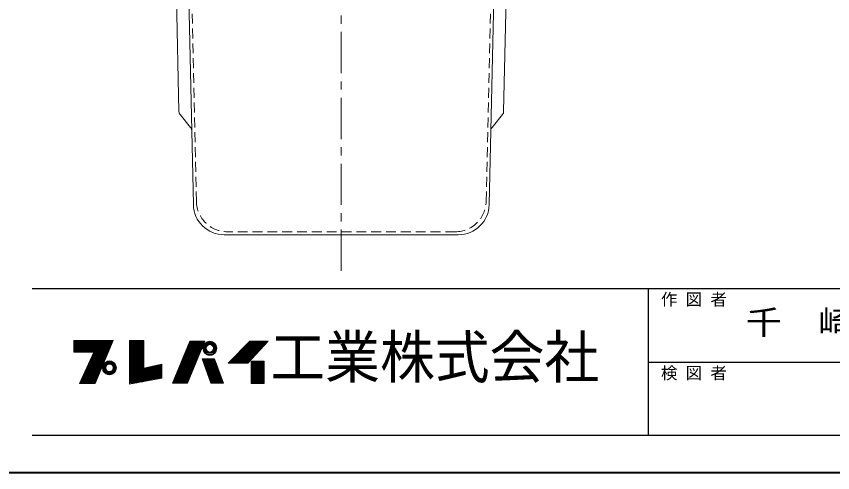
# Model space of a CAD drawing. Units: millimetres at full size, sheet at 1:8; details may follow other scales. Extents: x -1649 to 1591, y -1079 to 1169.
# Drawn here: x -44 to 748, y -1079 to -636 of the extents above; entities that cross this region are included whole.
import ezdxf
from ezdxf.enums import TextEntityAlignment as Align

# ---------------------------------------------------------------- set-up
doc = ezdxf.new("R2010")
doc.units = ezdxf.units.MM
doc.header["$LTSCALE"] = 8
doc.linetypes.add('CHAIN1', pattern=[8, 5, -1, 1, -1])
doc.linetypes.add('DASHED1', pattern=[1.8, 1.2, -0.6])
doc.layers.add('0-0_ﾚｲﾔ1', color=4, linetype='Continuous', lineweight=9)
doc.styles.add('ＭＳ ゴシック', font='')
doc.styles.get('ＭＳ ゴシック').set_extended_font_data('MS Gothic')

msp = doc.modelspace()

# ---------------------------------------------------------------- linework, layer by layer
at = {"layer": '0-0_ﾚｲﾔ1', "linetype": 'CHAIN1'}
msp.add_line((271.424, -882.982), (271.424, -103.182), dxfattribs=at)
at = {"layer": '0-0_ﾚｲﾔ1'}
for p, q in [((113.826, -728.253), (106.531, -399.982)), ((429.021, -728.253), (436.316, -399.982)), ((125.102, -743.646), (114.963, -731.318)), ((417.745, -743.646), (427.884, -731.318))]:
    msp.add_line(p, q, dxfattribs=at)
at = {"layer": '0-0_ﾚｲﾔ1', "linetype": 'DASHED1'}
for p, q in [((130.772, -815.648), (121.532, -399.871)), ((412.076, -815.648), (421.315, -399.871)), ((382.083, -844.982), (160.764, -844.982))]:
    msp.add_line(p, q, dxfattribs=at)
at = {"layer": '0-0_ﾚｲﾔ1', "color": 7, "lineweight": 18}
for p, q in [((127.838, -818.648), (120.521, -489.406)), ((415.01, -818.648), (422.326, -489.406)), ((385.017, -847.982), (157.83, -847.982)), ((32.599, -992.469), (49.903, -950.637)), ((65.863, -950.469), (65.863, -992.973)), ((79.807, -950.469), (65.863, -950.469)), ((11.767, -951.141), (49.694, -951.141)), ((11.767, -951.477), (49.555, -951.477)), ((11.767, -951.981), (49.347, -951.981)), ((11.767, -952.485), (49.138, -952.485)), ((11.767, -952.989), (48.93, -952.989)), ((11.767, -953.661), (48.652, -953.661)), ((48.443, -954.165), (11.767, -954.165)), ((11.767, -954.669), (48.235, -954.669)), ((11.767, -955.173), (48.026, -955.173)), ((11.767, -955.677), (47.818, -955.677)), ((11.767, -956.181), (47.609, -956.181)), ((11.767, -956.517), (47.47, -956.517)), ((11.767, -957.189), (47.192, -957.189)), ((11.767, -957.693), (46.984, -957.693)), ((11.767, -958.197), (46.775, -958.197)), ((11.767, -958.701), (46.567, -958.701)), ((65.863, -951.141), (79.807, -951.141)), ((65.863, -951.477), (79.807, -951.477)), ((65.863, -951.981), (79.807, -951.981)), ((65.863, -952.485), (79.807, -952.485)), ((65.863, -952.989), (79.807, -952.989)), ((65.863, -953.661), (79.807, -953.661)), ((65.863, -954.165), (79.807, -954.165)), ((65.863, -954.669), (79.807, -954.669)), ((65.863, -955.173), (79.807, -955.173)), ((65.863, -955.677), (79.807, -955.677)), ((65.863, -956.181), (79.807, -956.181)), ((65.863, -956.517), (79.807, -956.517)), ((65.863, -957.189), (79.807, -957.189)), ((65.863, -957.693), (79.807, -957.693)), ((65.863, -958.197), (79.807, -958.197)), ((65.863, -958.701), (79.807, -958.701)), ((124.495, -951.309), (107.695, -992.133)), ((121.471, -958.701), (135.87, -958.701)), ((121.66, -958.197), (136.08, -958.197)), ((121.867, -957.693), (136.289, -957.693)), ((121.975, -992.133), (138.943, -951.309)), ((122.075, -957.189), (136.499, -957.189)), ((122.351, -956.517), (136.778, -956.517)), ((122.49, -956.181), (136.918, -956.181)), ((122.697, -955.677), (137.127, -955.677)), ((122.904, -955.173), (137.337, -955.173)), ((123.112, -954.669), (137.546, -954.669)), ((123.319, -954.165), (137.756, -954.165)), ((123.527, -953.661), (137.965, -953.661)), ((123.803, -952.989), (138.244, -952.989)), ((124.011, -952.485), (138.439, -952.485)), ((124.218, -951.981), (138.663, -951.981)), ((124.495, -951.309), (138.943, -951.309)), ((137.015, -958.197), (140.215, -958.197)), ((137.048, -957.525), (140.278, -957.525)), ((137.185, -956.685), (140.547, -956.685)), ((137.499, -955.677), (141.244, -955.677)), ((137.81, -955.005), (142.15, -955.005)), ((138.339, -954.165), (149.29, -954.165)), ((138.904, -953.493), (148.725, -953.493)), ((139.877, -952.653), (147.752, -952.653)), ((141.058, -951.981), (146.572, -951.981)), ((149.819, -955.005), (145.479, -955.005)), ((150.13, -955.677), (146.385, -955.677)), ((150.444, -956.685), (147.082, -956.685)), ((150.581, -957.525), (147.351, -957.525)), ((147.415, -958.197), (150.615, -958.197)), ((175.231, -958.701), (193.567, -958.701)), ((175.735, -958.197), (194.035, -958.197)), ((176.239, -957.693), (194.551, -957.693)), ((176.743, -957.189), (194.971, -957.189)), ((177.415, -956.517), (195.595, -956.517)), ((177.751, -956.181), (195.907, -956.181)), ((178.255, -955.677), (196.375, -955.677)), ((178.759, -955.173), (196.843, -955.173)), ((179.263, -954.669), (197.311, -954.669)), ((179.767, -954.165), (197.779, -954.165)), ((180.271, -953.661), (198.247, -953.661)), ((180.775, -972.477), (200.431, -951.309)), ((180.943, -952.989), (198.871, -952.989)), ((181.447, -952.485), (199.339, -952.485)), ((181.951, -951.981), (199.807, -951.981)), ((11.767, -959.205), (46.358, -959.205)), ((11.767, -959.709), (46.15, -959.709)), ((11.767, -960.213), (45.941, -960.213)), ((11.767, -960.717), (45.733, -960.717)), ((11.767, -961.221), (45.524, -961.221)), ((31.255, -961.893), (11.767, -961.893)), ((17.143, -992.469), (31.255, -961.893)), ((29.239, -966.261), (43.44, -966.261)), ((43.718, -965.589), (29.549, -965.589)), ((44.065, -964.749), (29.936, -964.749)), ((44.274, -964.245), (30.169, -964.245)), ((44.552, -963.573), (30.479, -963.573)), ((44.76, -963.069), (30.712, -963.069)), ((45.038, -962.397), (31.022, -962.397)), ((45.246, -961.893), (31.255, -961.893)), ((65.863, -959.205), (79.807, -959.205)), ((65.863, -959.709), (79.807, -959.709)), ((65.863, -960.213), (79.807, -960.213)), ((65.863, -960.717), (79.807, -960.717)), ((65.863, -961.221), (79.807, -961.221)), ((65.863, -961.893), (79.807, -961.893)), ((65.863, -962.397), (79.807, -962.397)), ((65.863, -963.069), (79.807, -963.069)), ((65.863, -963.573), (79.807, -963.573)), ((65.863, -964.245), (79.807, -964.245)), ((65.863, -964.749), (79.807, -964.749)), ((65.863, -965.589), (79.807, -965.589)), ((65.863, -966.261), (79.807, -966.261)), ((118.341, -966.261), (132.728, -966.261)), ((118.618, -965.589), (133.007, -965.589)), ((118.964, -964.749), (133.356, -964.749)), ((119.171, -964.245), (133.566, -964.245)), ((119.448, -963.573), (133.845, -963.573)), ((119.655, -963.069), (134.055, -963.069)), ((119.932, -962.397), (134.334, -962.397)), ((120.139, -961.893), (134.543, -961.893)), ((120.416, -961.221), (134.823, -961.221)), ((120.623, -960.717), (135.032, -960.717)), ((120.83, -960.213), (135.242, -960.213)), ((121.038, -959.709), (135.451, -959.709)), ((121.245, -959.205), (135.661, -959.205)), ((137.067, -959.037), (140.314, -959.037)), ((137.225, -959.877), (140.631, -959.877)), ((137.499, -960.717), (141.244, -960.717)), ((137.903, -961.557), (142.522, -961.557)), ((138.467, -962.397), (149.162, -962.397)), ((139.071, -963.069), (148.558, -963.069)), ((140.399, -964.077), (147.23, -964.077)), ((141.995, -964.749), (145.634, -964.749)), ((149.726, -961.557), (145.107, -961.557)), ((150.13, -960.717), (146.385, -960.717)), ((150.404, -959.877), (146.999, -959.877)), ((150.562, -959.037), (147.315, -959.037)), ((167.671, -966.261), (186.547, -966.261)), ((168.343, -965.589), (187.171, -965.589)), ((169.183, -964.749), (187.951, -964.749)), ((169.687, -964.245), (188.419, -964.245)), ((170.359, -963.573), (189.043, -963.573)), ((170.863, -963.069), (189.511, -963.069)), ((171.535, -962.397), (190.135, -962.397)), ((172.039, -961.893), (190.603, -961.893)), ((172.711, -961.221), (191.227, -961.221)), ((173.215, -960.717), (191.695, -960.717)), ((173.719, -960.213), (192.163, -960.213)), ((174.223, -959.709), (192.631, -959.709)), ((174.727, -959.205), (193.099, -959.205)), ((39.965, -974.661), (25.362, -974.661)), ((40.312, -973.821), (25.749, -973.821)), ((40.59, -973.149), (26.059, -973.149)), ((40.938, -972.309), (26.447, -972.309)), ((26.757, -971.637), (41.216, -971.637)), ((41.563, -970.797), (27.145, -970.797)), ((41.911, -969.957), (27.533, -969.957)), ((42.189, -969.285), (27.843, -969.285)), ((28.231, -968.445), (42.536, -968.445)), ((42.814, -967.773), (28.541, -967.773)), ((43.092, -967.101), (28.903, -967.101)), ((40.059, -974.661), (43.804, -974.661)), ((40.463, -973.821), (45.082, -973.821)), ((40.899, -973.149), (51.85, -973.149)), ((41.631, -972.309), (51.118, -972.309)), ((42.437, -971.637), (50.312, -971.637)), ((44.033, -970.797), (48.716, -970.797)), ((52.286, -973.821), (47.667, -973.821)), ((52.69, -974.661), (48.945, -974.661)), ((65.863, -967.101), (79.807, -967.101)), ((65.863, -967.773), (79.807, -967.773)), ((65.863, -968.445), (79.807, -968.445)), ((65.863, -969.285), (79.807, -969.285)), ((65.863, -969.957), (79.807, -969.957)), ((65.863, -970.797), (79.807, -970.797)), ((65.863, -971.637), (79.807, -971.637)), ((65.863, -972.309), (79.807, -972.309)), ((65.863, -973.149), (79.807, -973.149)), ((65.863, -973.821), (79.807, -973.821)), ((65.863, -974.661), (79.807, -974.661)), ((97.111, -974.661), (92.597, -974.661)), ((114.885, -974.661), (129.237, -974.661)), ((115.23, -973.821), (129.586, -973.821)), ((115.507, -973.149), (129.865, -973.149)), ((115.853, -972.309), (130.214, -972.309)), ((116.129, -971.637), (130.493, -971.637)), ((116.475, -970.797), (130.843, -970.797)), ((116.82, -969.957), (131.192, -969.957)), ((117.103, -969.285), (131.471, -969.285)), ((117.439, -968.445), (131.82, -968.445)), ((117.719, -967.773), (132.1, -967.773)), ((117.996, -967.101), (132.379, -967.101)), ((136.481, -968.445), (148.245, -968.445)), ((136.773, -969.285), (148.554, -969.285)), ((137.006, -969.957), (148.802, -969.957)), ((137.298, -970.797), (149.112, -970.797)), ((137.59, -971.637), (149.422, -971.637)), ((137.824, -972.309), (149.67, -972.309)), ((138.116, -973.149), (149.979, -973.149)), ((138.349, -973.821), (150.227, -973.821)), ((138.641, -974.661), (150.537, -974.661)), ((156.919, -991.965), (148.183, -968.277)), ((161.455, -972.477), (180.775, -972.477)), ((162.295, -971.637), (181.555, -971.637)), ((163.135, -970.797), (182.335, -970.797)), ((163.975, -969.957), (183.115, -969.957)), ((164.647, -969.285), (183.739, -969.285)), ((165.487, -968.445), (184.519, -968.445)), ((166.159, -967.773), (185.143, -967.773)), ((166.831, -967.101), (185.767, -967.101)), ((183.799, -971.637), (196.567, -971.637)), ((183.799, -972.309), (196.567, -972.309)), ((183.799, -973.149), (196.567, -973.149)), ((183.799, -973.821), (196.567, -973.821)), ((183.799, -974.661), (196.567, -974.661)), ((36.907, -982.053), (21.95, -982.053)), ((37.185, -981.381), (22.26, -981.381)), ((37.533, -980.541), (22.648, -980.541)), ((37.88, -979.701), (23.035, -979.701)), ((38.297, -978.693), (23.527, -978.693)), ((38.575, -978.021), (23.811, -978.021)), ((38.923, -977.181), (24.199, -977.181)), ((24.509, -976.509), (39.201, -976.509)), ((39.548, -975.669), (24.896, -975.669)), ((39.575, -977.181), (42.775, -977.181)), ((39.608, -976.509), (42.838, -976.509)), ((39.627, -978.021), (42.874, -978.021)), ((39.745, -975.669), (43.107, -975.669)), ((39.745, -978.693), (43.107, -978.693)), ((40.059, -979.701), (43.804, -979.701)), ((40.463, -980.541), (45.082, -980.541)), ((41.027, -981.381), (51.722, -981.381)), ((41.631, -982.053), (51.118, -982.053)), ((52.286, -980.541), (47.667, -980.541)), ((52.69, -979.701), (48.945, -979.701)), ((53.004, -975.669), (49.642, -975.669)), ((53.004, -978.693), (49.642, -978.693)), ((53.122, -978.021), (49.875, -978.021)), ((53.141, -976.509), (49.911, -976.509)), ((49.975, -977.181), (53.175, -977.181)), ((65.863, -975.669), (79.807, -975.669)), ((65.863, -976.509), (79.807, -976.509)), ((65.863, -977.181), (79.807, -977.181)), ((65.863, -978.021), (97.111, -978.021)), ((65.863, -978.693), (97.111, -978.693)), ((65.863, -979.701), (97.111, -979.701)), ((65.863, -980.541), (97.111, -980.541)), ((65.863, -981.381), (97.111, -981.381)), ((65.863, -982.053), (97.111, -982.053)), ((97.111, -977.181), (81.311, -977.181)), ((97.111, -976.509), (84.321, -976.509)), ((97.111, -975.669), (88.082, -975.669)), ((111.843, -982.053), (126.164, -982.053)), ((112.119, -981.381), (126.444, -981.381)), ((112.465, -980.541), (126.793, -980.541)), ((112.811, -979.701), (127.142, -979.701)), ((113.225, -978.693), (127.561, -978.693)), ((113.502, -978.021), (127.84, -978.021)), ((113.848, -977.181), (128.191, -977.181)), ((114.124, -976.509), (128.469, -976.509)), ((114.47, -975.669), (128.818, -975.669)), ((138.991, -975.669), (150.909, -975.669)), ((139.283, -976.509), (151.218, -976.509)), ((139.517, -977.181), (151.466, -977.181)), ((139.809, -978.021), (151.776, -978.021)), ((140.042, -978.693), (152.024, -978.693)), ((140.393, -979.701), (152.396, -979.701)), ((140.685, -980.541), (152.705, -980.541)), ((140.959, -981.381), (153.015, -981.381)), ((141.21, -982.053), (153.263, -982.053)), ((183.799, -975.669), (196.567, -975.669)), ((183.799, -976.509), (196.567, -976.509)), ((183.799, -977.181), (196.567, -977.181)), ((183.799, -978.021), (196.567, -978.021)), ((183.799, -978.693), (196.567, -978.693)), ((183.799, -979.701), (196.567, -979.701)), ((183.799, -980.541), (196.567, -980.541)), ((183.799, -981.381), (196.567, -981.381)), ((183.799, -982.053), (196.567, -982.053)), ((33.71, -989.781), (18.383, -989.781)), ((34.058, -988.941), (18.771, -988.941)), ((34.475, -987.933), (19.236, -987.933)), ((34.822, -987.093), (19.624, -987.093)), ((35.239, -986.085), (20.089, -986.085)), ((35.517, -985.413), (20.399, -985.413)), ((35.865, -984.573), (20.787, -984.573)), ((36.212, -983.733), (21.175, -983.733)), ((36.56, -982.893), (21.562, -982.893)), ((42.685, -982.893), (50.064, -982.893)), ((44.555, -983.733), (48.194, -983.733)), ((65.863, -982.893), (97.111, -982.893)), ((65.863, -983.733), (97.111, -983.733)), ((65.863, -984.573), (97.111, -984.573)), ((65.863, -985.413), (97.111, -985.413)), ((65.863, -986.085), (97.111, -986.085)), ((65.863, -987.093), (97.111, -987.093)), ((65.863, -987.933), (93.434, -987.933)), ((65.863, -988.941), (87.92, -988.941)), ((65.863, -989.781), (83.325, -989.781)), ((108.662, -989.781), (122.952, -989.781)), ((109.008, -988.941), (123.301, -988.941)), ((109.423, -987.933), (123.72, -987.933)), ((109.769, -987.093), (124.069, -987.093)), ((110.183, -986.085), (124.488, -986.085)), ((110.46, -985.413), (124.768, -985.413)), ((110.806, -984.573), (125.117, -984.573)), ((111.151, -983.733), (125.466, -983.733)), ((111.497, -982.893), (125.815, -982.893)), ((141.502, -982.893), (153.573, -982.893)), ((141.794, -983.733), (153.883, -983.733)), ((142.086, -984.573), (154.192, -984.573)), ((142.378, -985.413), (154.502, -985.413)), ((142.611, -986.085), (154.75, -986.085)), ((142.961, -987.093), (155.122, -987.093)), ((143.311, -987.933), (155.432, -987.933)), ((143.604, -988.941), (155.803, -988.941)), ((143.896, -989.781), (156.113, -989.781)), ((183.799, -982.893), (196.567, -982.893)), ((183.799, -983.733), (196.567, -983.733)), ((183.799, -984.573), (196.567, -984.573)), ((183.799, -985.413), (196.567, -985.413)), ((183.799, -986.085), (196.567, -986.085)), ((183.799, -987.093), (196.567, -987.093)), ((183.799, -987.933), (196.567, -987.933)), ((183.799, -988.941), (196.567, -988.941)), ((183.799, -989.781), (196.567, -989.781)), ((17.143, -992.469), (32.599, -992.469)), ((32.946, -991.629), (17.53, -991.629)), ((33.363, -990.621), (17.995, -990.621)), ((65.863, -990.621), (78.729, -990.621)), ((65.863, -991.629), (73.215, -991.629)), ((121.975, -992.133), (107.695, -992.133)), ((107.902, -991.629), (122.184, -991.629)), ((108.317, -990.621), (122.603, -990.621)), ((144.188, -990.621), (156.423, -990.621)), ((144.538, -991.629), (156.795, -991.629)), ((144.655, -991.965), (156.919, -991.965)), ((183.799, -990.621), (196.567, -990.621)), ((183.799, -991.629), (196.567, -991.629))]:
    msp.add_line(p, q, dxfattribs=at)
at = {"layer": '0-0_ﾚｲﾔ1', "color": 6, "lineweight": 25}
for p, q in [((-28.576, -900.125), (1555.424, -900.125)), ((569.709, -1042.982), (569.709, -900.125)), ((569.709, -971.553), (1555.424, -971.553)), ((1555.424, -1042.982), (-28.576, -1042.982))]:
    msp.add_line(p, q, dxfattribs=at)
at = {"layer": '0-0_ﾚｲﾔ1', "color": 1, "lineweight": 40}
msp.add_line((1591.424, -1078.982), (-1648.576, -1078.982), dxfattribs=at)
at = {"layer": '0-0_ﾚｲﾔ1', "color": 7, "lineweight": 18}
for points in [[(11.767, -961.893), (11.767, -950.637), (49.903, -950.637)], [(65.863, -992.973), (97.111, -987.261), (97.111, -973.653), (79.807, -977.517), (79.807, -950.469)], [(161.455, -972.477), (182.623, -951.309), (200.431, -951.309)], [(144.655, -991.965), (136.423, -968.277), (148.183, -968.277)]]:
    msp.add_lwpolyline(points, dxfattribs=at)
msp.add_lwpolyline([(183.799, -970.797), (183.799, -992.469), (196.567, -992.469), (196.567, -970.797)], close=True, dxfattribs=at)
for centre, radius in [((143.815, -958.197), 6.8), ((143.815, -958.197), 3.6), ((46.375, -977.181), 6.8), ((46.375, -977.181), 3.6)]:
    msp.add_circle(centre, radius, dxfattribs=at)
at = {"layer": '0-0_ﾚｲﾔ1'}
for centre, start, end in [((118.825, -728.142), 181.27303, 219.43455), ((424.023, -728.142), 320.56545, 358.72697), ((121.24, -746.822), 1.27303, 39.43455), ((421.607, -746.822), 140.56545, 178.72697)]:
    msp.add_arc(centre, 5, start, end, dxfattribs=at)
at = {"layer": '0-0_ﾚｲﾔ1', "linetype": 'DASHED1'}
for centre, start, end in [((160.764, -814.982), 181.27303, 270), ((382.083, -814.982), 270, 358.72697)]:
    msp.add_arc(centre, 30, start, end, dxfattribs=at)
at = {"layer": '0-0_ﾚｲﾔ1', "color": 7, "lineweight": 18}
for centre, start, end in [((157.83, -817.982), 181.27303, 270), ((385.017, -817.982), 270, 358.72697)]:
    msp.add_arc(centre, 30, start, end, dxfattribs=at)

# ---------------------------------------------------------------- texts
at = {"layer": '0-0_ﾚｲﾔ1', "color": 7, "style": 'ＭＳ ゴシック'}
for s, p in [('作 図 者', (581.709, -920.125)), ('検 図 者', (581.709, -991.553))]:
    msp.add_text(s, height=11.73, dxfattribs=at).set_placement(p, align=Align.BOTTOM_LEFT)
for s, height, width, p in [('千\u3000崎', 23.46, 1.1, (663.995, -951.839)), ('工業株式会社', 41.06, 0.95, (202.567, -999.553))]:
    msp.add_text(s, height=height, dxfattribs=dict(at, width=width)).set_placement(p, align=Align.BOTTOM_LEFT)

doc.saveas('drawing.dxf')
